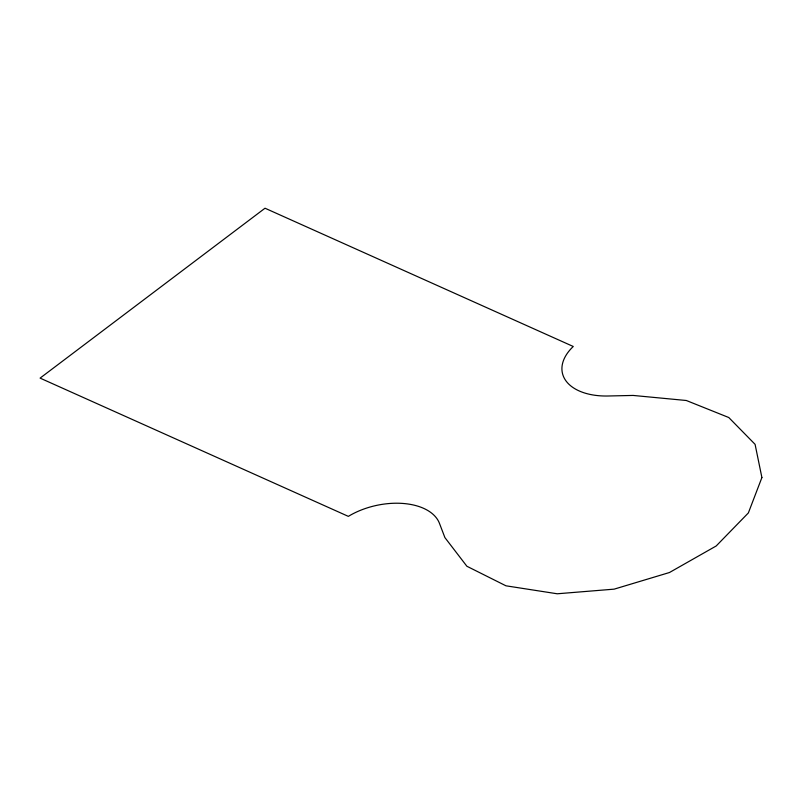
<?xml version="1.0" encoding="UTF-8"?>
<svg xmlns="http://www.w3.org/2000/svg" width="802" height="802" viewBox="0 0 802 802"><rect width="100%" height="100%" fill="white"/><g stroke="black" fill="none" stroke-linecap="round" stroke-linejoin="round"><path stroke-width="1.2" d="M761.9 477.551L748.366 512.929L716.186 545.982L669.469 572.518L614.142 589.149L557.24 593.781L505.972 585.811L466.884 566.252L444.909 537.601L439.456 523.345A58.275 34.005 -12.4 0 0 348.339 516.368L40.1 378.113L265.021 208.219L573.26 346.484A58.275 34.005 -12.4 0 0 608.066 395.998L633.129 395.436L686.332 400.499L728.777 417.521L755.083 444.338L761.9 477.551"/></g></svg>
